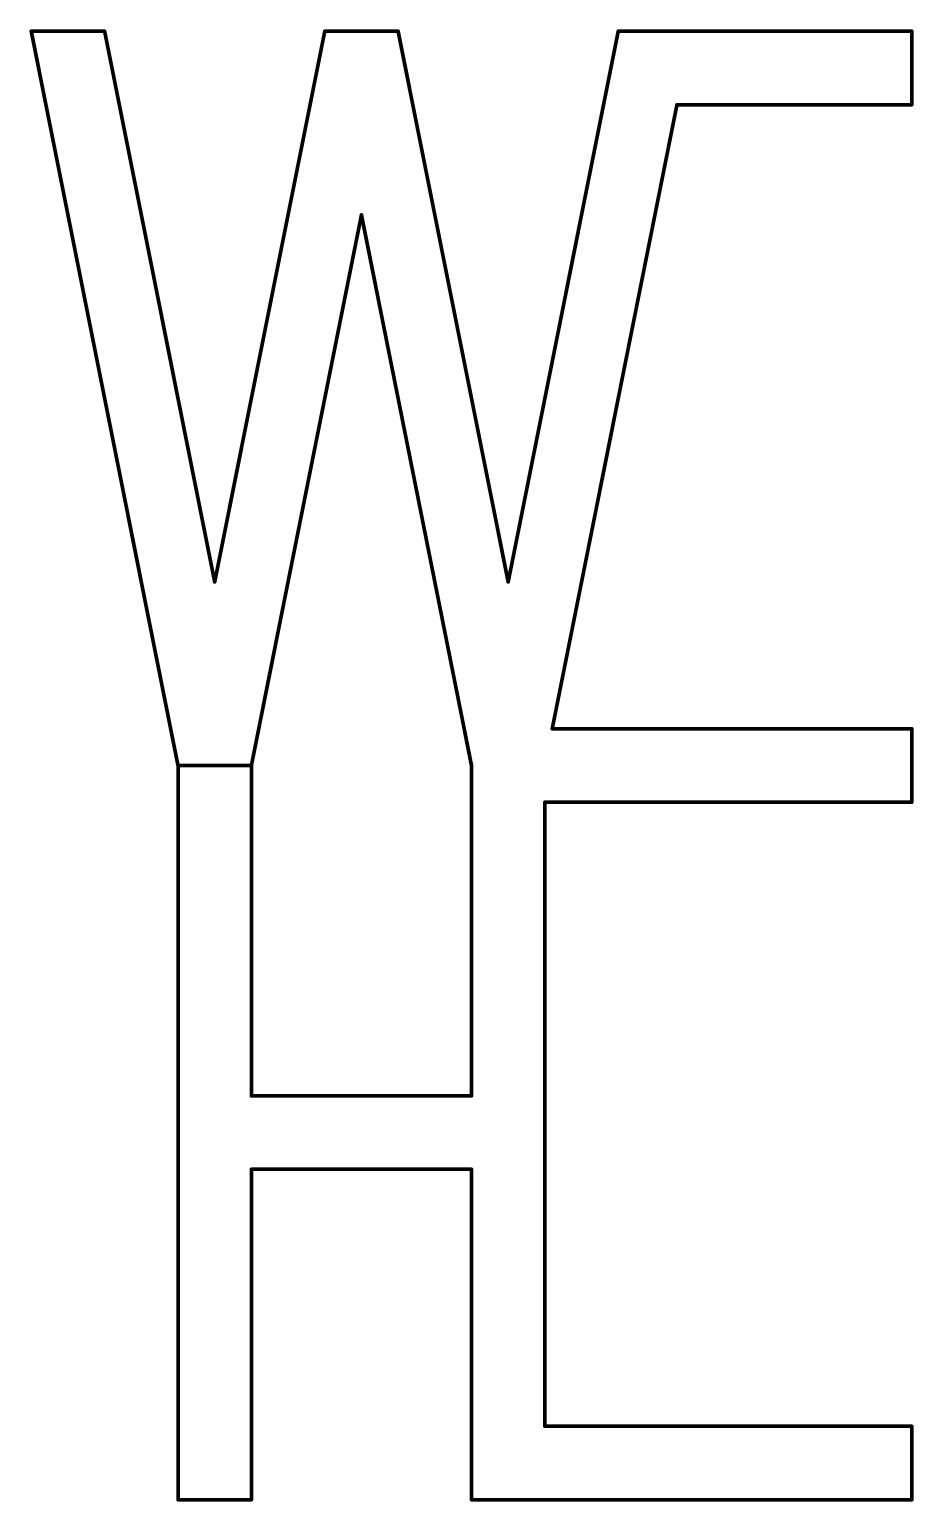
# Model space of a CAD drawing. Header units: inches. Extents: x -0.4 to 2.01, y 0 to 4.01.
import ezdxf

# ---------------------------------------------------------------- set-up
doc = ezdxf.new("R2010")
doc.units = ezdxf.units.IN
doc.layers.add('Top Assembly', color=56, linetype='Continuous')

msp = doc.modelspace()

# ---------------------------------------------------------------- linework, layer by layer
at = {"layer": 'Top Assembly', "const_width": 0.01}
for points in [[(-0.4, 4), (-0.2, 4)], [(-0.4, 4), (0, 2)], [(-0.2, 4), (0.1, 2.5)], [(0.1, 2.5), (0.4, 4)], [(0.4, 4), (0.6, 4)], [(0.6, 4), (0.9, 2.5)], [(0.9, 2.5), (1.2, 4)], [(1.2, 4), (1.4, 4)], [(1.4, 4), (2, 4)], [(2, 3.8), (2, 4)], [(1.02, 2.1), (1.36, 3.8)], [(1.36, 3.8), (2, 3.8)], [(0.2, 2), (0.5, 3.5)], [(0.5, 3.5), (0.8, 2)], [(1.02, 2.1), (2, 2.1)], [(2, 1.9), (2, 2.1)], [(0, 0), (0, 2)], [(0, 2), (0.2, 2)], [(0.2, 1.1), (0.2, 2)], [(0.8, 1.1), (0.8, 2)], [(1, 1.9), (2, 1.9)], [(1, 0.2), (1, 1.9)], [(0.2, 1.1), (0.8, 1.1)], [(0.2, 0), (0.2, 0.9)], [(0.2, 0.9), (0.8, 0.9)], [(0.8, 0), (0.8, 0.9)], [(1, 0.2), (2, 0.2)], [(2, 0), (2, 0.2)], [(0, 0), (0.2, 0)], [(0.8, 0), (1, 0)], [(1, 0), (2, 0)]]:
    msp.add_lwpolyline(points, dxfattribs=at)
at = {"layer": 'Top Assembly', "const_width": 0.005}
for points in [[(-0.4025, 4, 1), (-0.3975, 4, 1)], [(-0.4025, 4, 1), (-0.3975, 4, 1)], [(-0.2025, 4, 1), (-0.1975, 4, 1)], [(-0.2025, 4, 1), (-0.1975, 4, 1)], [(0.3975, 4, 1), (0.4025, 4, 1)], [(0.3975, 4, 1), (0.4025, 4, 1)], [(0.5975, 4, 1), (0.6025, 4, 1)], [(0.5975, 4, 1), (0.6025, 4, 1)], [(1.1975, 4, 1), (1.2025, 4, 1)], [(1.1975, 4, 1), (1.2025, 4, 1)], [(1.3975, 4, 1), (1.4025, 4, 1)], [(1.3975, 4, 1), (1.4025, 4, 1)], [(1.9975, 4, 1), (2.0025, 4, 1)], [(1.9975, 4, 1), (2.0025, 4, 1)], [(1.3575, 3.8, 1), (1.3625, 3.8, 1)], [(1.3575, 3.8, 1), (1.3625, 3.8, 1)], [(1.9975, 3.8, 1), (2.0025, 3.8, 1)], [(1.9975, 3.8, 1), (2.0025, 3.8, 1)], [(0.4975, 3.5, 1), (0.5025, 3.5, 1)], [(0.4975, 3.5, 1), (0.5025, 3.5, 1)], [(0.0975, 2.5, 1), (0.1025, 2.5, 1)], [(0.0975, 2.5, 1), (0.1025, 2.5, 1)], [(0.8975, 2.5, 1), (0.9025, 2.5, 1)], [(0.8975, 2.5, 1), (0.9025, 2.5, 1)], [(1.0175, 2.1, 1), (1.0225, 2.1, 1)], [(1.0175, 2.1, 1), (1.0225, 2.1, 1)], [(1.9975, 2.1, 1), (2.0025, 2.1, 1)], [(1.9975, 2.1, 1), (2.0025, 2.1, 1)], [(-0.0025, 2, 1), (0.0025, 2, 1)], [(-0.0025, 2, 1), (0.0025, 2, 1)], [(-0.0025, 2, 1), (0.0025, 2, 1)], [(0.1975, 2, 1), (0.2025, 2, 1)], [(0.1975, 2, 1), (0.2025, 2, 1)], [(0.1975, 2, 1), (0.2025, 2, 1)], [(0.7975, 2, 1), (0.8025, 2, 1)], [(0.7975, 2, 1), (0.8025, 2, 1)], [(0.9975, 1.9, 1), (1.0025, 1.9, 1)], [(0.9975, 1.9, 1), (1.0025, 1.9, 1)], [(1.9975, 1.9, 1), (2.0025, 1.9, 1)], [(1.9975, 1.9, 1), (2.0025, 1.9, 1)], [(0.1975, 1.1, 1), (0.2025, 1.1, 1)], [(0.1975, 1.1, 1), (0.2025, 1.1, 1)], [(0.7975, 1.1, 1), (0.8025, 1.1, 1)], [(0.7975, 1.1, 1), (0.8025, 1.1, 1)], [(0.1975, 0.9, 1), (0.2025, 0.9, 1)], [(0.1975, 0.9, 1), (0.2025, 0.9, 1)], [(0.7975, 0.9, 1), (0.8025, 0.9, 1)], [(0.7975, 0.9, 1), (0.8025, 0.9, 1)], [(0.9975, 0.2, 1), (1.0025, 0.2, 1)], [(0.9975, 0.2, 1), (1.0025, 0.2, 1)], [(1.9975, 0.2, 1), (2.0025, 0.2, 1)], [(1.9975, 0.2, 1), (2.0025, 0.2, 1)], [(-0.0025, 0, 1), (0.0025, 0, 1)], [(-0.0025, 0, 1), (0.0025, 0, 1)], [(0.1975, 0, 1), (0.2025, 0, 1)], [(0.1975, 0, 1), (0.2025, 0, 1)], [(0.7975, 0, 1), (0.8025, 0, 1)], [(0.7975, 0, 1), (0.8025, 0, 1)], [(0.9975, 0, 1), (1.0025, 0, 1)], [(0.9975, 0, 1), (1.0025, 0, 1)], [(1.9975, 0, 1), (2.0025, 0, 1)], [(1.9975, 0, 1), (2.0025, 0, 1)]]:
    msp.add_lwpolyline(points, format="xyb", close=True, dxfattribs=at)

doc.saveas('drawing.dxf')
